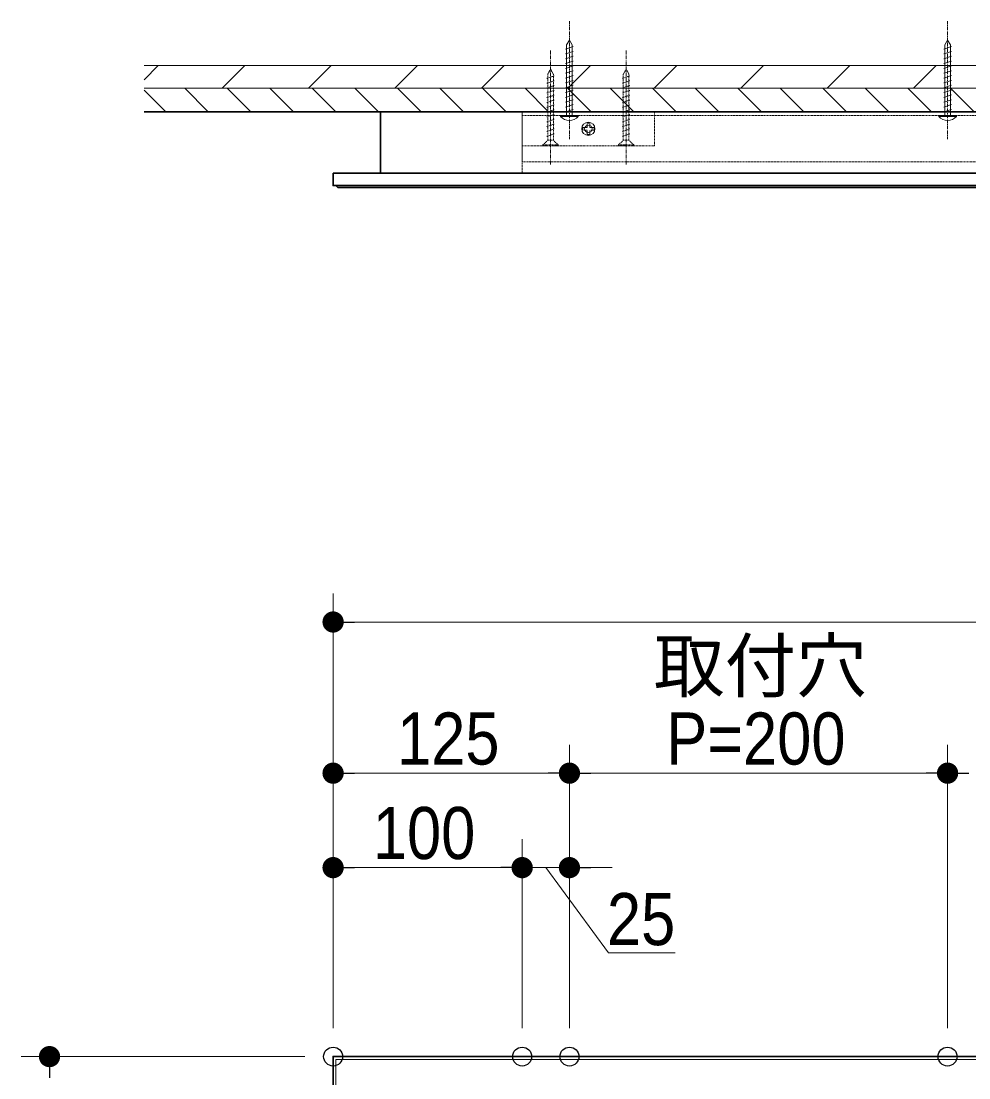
# Model space of a CAD drawing. Units: millimetres, scale not verified. Extents: x -4547 to 4547, y -2284 to 2284.
# Drawn here: x -3455 to -2953, y -611 to -52 of the extents above; entities that cross this region are included whole.
import ezdxf
from ezdxf.enums import TextEntityAlignment as Align

# ---------------------------------------------------------------- set-up
doc = ezdxf.new("R2010")
doc.units = ezdxf.units.MM
doc.header["$LTSCALE"] = 20
doc.header["$PDMODE"] = 32
doc.header["$PDSIZE"] = 10
doc.linetypes.add('USER1', pattern=[0.8, 0.5, -0.3])
doc.linetypes.add('USER2', pattern=[2.91, 1.76, -0.4, 0.35, -0.4])
for name, color, linetype, lineweight in [('0-1_3一般', 7, 'Continuous', 15), ('0-2_2寸法-2', 7, 'Continuous', 15), ('0-3_0', 7, 'Continuous', 25), ('0-5_2寸法-1', 7, 'Continuous', 15), ('0-6_2寸法-3', 7, 'Continuous', 15)]:
    doc.layers.add(name, color=color, linetype=linetype, lineweight=lineweight)
doc.layers.add('0-4_Defpoints', color=7, linetype='Continuous')
doc.styles.add('ＭＳ Ｐゴシック', font='')
doc.styles.get('ＭＳ Ｐゴシック').set_extended_font_data('MS PGothic')

# ---------------------------------------------------------------- blocks, each defined once
blk = doc.blocks.new('グループ-23')
at = {"layer": '0-1_3一般', "lineweight": 30}
blk.add_lwpolyline([(-38980, -12000), (-17000, -12000), (-17000, -24000), (-38980, -24000)], close=True, dxfattribs=at)
at = {"layer": '0-1_3一般'}
blk.add_lwpolyline([(-38950, -12030), (-17030, -12030), (-17030, -23970), (-38950, -23970)], close=True, dxfattribs=at)
blk = doc.blocks.new('_Dot')
at = {"layer": '0-3_0'}
blk.add_line((-10, 0), (-20, 0), dxfattribs=at)
for points in [[(0, 0), (-1.87, 9.82), (-0.63, 9.98)], [(0, 0), (-0.63, 9.98), (0.63, 9.98)], [(0, 0), (0.63, 9.98), (1.87, 9.82)], [(0, 0), (-10, 0), (-9.92, 1.25)], [(0, 0), (-9.92, -1.25), (-10, 0)], [(0, 0), (-9.92, 1.25), (-9.69, 2.49)], [(0, 0), (-9.69, -2.49), (-9.92, -1.25)], [(0, 0), (-9.69, 2.49), (-9.3, 3.68)], [(0, 0), (-9.3, -3.68), (-9.69, -2.49)], [(0, 0), (-9.3, 3.68), (-8.76, 4.82)], [(0, 0), (-8.76, -4.82), (-9.3, -3.68)], [(0, 0), (-8.76, 4.82), (-8.09, 5.88)], [(0, 0), (-8.09, -5.88), (-8.76, -4.82)], [(0, 0), (-8.09, 5.88), (-7.29, 6.85)], [(0, 0), (-7.29, -6.85), (-8.09, -5.88)], [(0, 0), (-7.29, 6.85), (-6.37, 7.71)], [(0, 0), (-6.37, -7.71), (-7.29, -6.85)], [(0, 0), (-6.37, 7.71), (-5.36, 8.44)], [(0, 0), (-5.36, -8.44), (-6.37, -7.71)], [(0, 0), (-5.36, 8.44), (-4.26, 9.05)], [(0, 0), (-4.26, -9.05), (-5.36, -8.44)], [(0, 0), (-4.26, 9.05), (-3.09, 9.51)], [(0, 0), (-3.09, -9.51), (-4.26, -9.05)], [(0, 0), (-3.09, 9.51), (-1.87, 9.82)], [(0, 0), (-1.87, -9.82), (-3.09, -9.51)], [(0, 0), (-0.63, -9.98), (-1.87, -9.82)], [(0, 0), (0.63, -9.98), (-0.63, -9.98)], [(0, 0), (1.87, 9.82), (3.09, 9.51)], [(0, 0), (3.09, 9.51), (4.26, 9.05)], [(0, 0), (4.26, 9.05), (5.36, 8.44)], [(0, 0), (5.36, 8.44), (6.37, 7.71)], [(0, 0), (6.37, 7.71), (7.29, 6.85)], [(0, 0), (7.29, 6.85), (8.09, 5.88)], [(0, 0), (8.09, 5.88), (8.76, 4.82)], [(0, 0), (8.76, 4.82), (9.3, 3.68)], [(0, 0), (9.3, 3.68), (9.69, 2.49)], [(0, 0), (9.69, 2.49), (9.92, 1.25)], [(0, 0), (9.92, 1.25), (10, 0)], [(0, 0), (1.87, -9.82), (0.63, -9.98)], [(0, 0), (3.09, -9.51), (1.87, -9.82)], [(0, 0), (4.26, -9.05), (3.09, -9.51)], [(0, 0), (5.36, -8.44), (4.26, -9.05)], [(0, 0), (6.37, -7.71), (5.36, -8.44)], [(0, 0), (7.29, -6.85), (6.37, -7.71)], [(0, 0), (8.09, -5.88), (7.29, -6.85)], [(0, 0), (8.76, -4.82), (8.09, -5.88)], [(0, 0), (9.3, -3.68), (8.76, -4.82)], [(0, 0), (9.69, -2.49), (9.3, -3.68)], [(0, 0), (9.92, -1.25), (9.69, -2.49)], [(0, 0), (10, 0), (9.92, -1.25)]]:
    blk.add_solid(points, dxfattribs=at)
blk = doc.blocks.new('グループ-52')
at = {"layer": '0-1_3一般', "lineweight": 5}
for p, q in [((-40980, -1660.8), (-40829.2, -1510)), ((-40154.8, -1750), (-39914.8, -1510)), ((-39240.4, -1750), (-39000.4, -1510)), ((-38326, -1750), (-38086, -1510)), ((-37411.6, -1750), (-37171.6, -1510)), ((-36497.2, -1750), (-36257.2, -1510)), ((-35582.8, -1750), (-35342.8, -1510)), ((-34668.4, -1750), (-34428.4, -1510)), ((-33754, -1750), (-33514, -1510)), ((-32839.6, -1750), (-32599.6, -1510)), ((-31925.2, -1750), (-31685.2, -1510)), ((-31010.8, -1750), (-30770.8, -1510)), ((-30096.4, -1750), (-29856.4, -1510)), ((-29182, -1750), (-28942, -1510)), ((-28267.6, -1750), (-28027.6, -1510)), ((-27353.2, -1750), (-27113.2, -1510)), ((-26438.8, -1750), (-26198.8, -1510)), ((-25524.4, -1750), (-25284.4, -1510)), ((-24610, -1750), (-24370, -1510)), ((-23695.6, -1750), (-23455.6, -1510)), ((-22781.2, -1750), (-22541.2, -1510)), ((-21866.8, -1750), (-21626.8, -1510)), ((-20952.4, -1750), (-20712.4, -1510)), ((-20038, -1750), (-19798, -1510)), ((-19123.6, -1750), (-18883.6, -1510)), ((-18209.2, -1750), (-17969.2, -1510)), ((-17294.8, -1750), (-17054.8, -1510)), ((-16380.4, -1750), (-16140.4, -1510)), ((-15466, -1750), (-15226, -1510))]:
    blk.add_line(p, q, dxfattribs=at)
at = {"layer": '0-1_3一般'}
for p, q in [((-40980, -1510), (-15000, -1510)), ((-40980, -1750), (-15000, -1750)), ((-40980, -1770), (-40750, -2000)), ((-40550, -1750), (-40300, -2000)), ((-40100, -1750), (-39850, -2000)), ((-39650, -1750), (-39400, -2000)), ((-39200, -1750), (-38950, -2000)), ((-38750, -1750), (-38500, -2000)), ((-38300, -1750), (-38050, -2000)), ((-37850, -1750), (-37600, -2000)), ((-37400, -1750), (-37150, -2000)), ((-36950, -1750), (-36700, -2000)), ((-36500, -1750), (-36250, -2000)), ((-36050, -1750), (-35800, -2000)), ((-35600, -1750), (-35350, -2000)), ((-35150, -1750), (-34900, -2000)), ((-34700, -1750), (-34450, -2000)), ((-34250, -1750), (-34000, -2000)), ((-33800, -1750), (-33550, -2000)), ((-33350, -1750), (-33100, -2000)), ((-32900, -1750), (-32650, -2000)), ((-32450, -1750), (-32200, -2000)), ((-32000, -1750), (-31750, -2000)), ((-31550, -1750), (-31300, -2000)), ((-31100, -1750), (-30850, -2000)), ((-30650, -1750), (-30400, -2000)), ((-30200, -1750), (-29950, -2000)), ((-29750, -1750), (-29500, -2000)), ((-29300, -1750), (-29050, -2000)), ((-28850, -1750), (-28600, -2000)), ((-28400, -1750), (-28150, -2000)), ((-27950, -1750), (-27700, -2000)), ((-27500, -1750), (-27250, -2000)), ((-27050, -1750), (-26800, -2000)), ((-26600, -1750), (-26350, -2000)), ((-26150, -1750), (-25900, -2000)), ((-25700, -1750), (-25450, -2000)), ((-25250, -1750), (-25000, -2000)), ((-24800, -1750), (-24550, -2000)), ((-24350, -1750), (-24100, -2000)), ((-23900, -1750), (-23650, -2000)), ((-23450, -1750), (-23200, -2000)), ((-23000, -1750), (-22750, -2000)), ((-22550, -1750), (-22300, -2000)), ((-22100, -1750), (-21850, -2000)), ((-21650, -1750), (-21400, -2000)), ((-21200, -1750), (-20950, -2000)), ((-20750, -1750), (-20500, -2000)), ((-20300, -1750), (-20050, -2000)), ((-19850, -1750), (-19600, -2000)), ((-19400, -1750), (-19150, -2000)), ((-18950, -1750), (-18700, -2000)), ((-18500, -1750), (-18250, -2000)), ((-18050, -1750), (-17800, -2000)), ((-17600, -1750), (-17350, -2000)), ((-17150, -1750), (-16900, -2000)), ((-16700, -1750), (-16450, -2000)), ((-16250, -1750), (-16000, -2000)), ((-15800, -1750), (-15550, -2000)), ((-15350, -1750), (-15100, -2000))]:
    blk.add_line(p, q, dxfattribs=at)
at = {"layer": '0-1_3一般', "lineweight": 30}
blk.add_line((-40980, -2000), (-15000, -2000), dxfattribs=at)
blk = doc.blocks.new('グループ-53')
at = {"layer": '0-1_3一般', "linetype": 'USER2'}
blk.add_line((-35880, -1350), (-35880, -2560), dxfattribs=at)
at = {"layer": '0-1_3一般', "linetype": 'USER1'}
for p, q in [((-35880, -1550), (-35910, -1602)), ((-35880, -1550), (-35850, -1602)), ((-35840, -1619.3), (-35920, -1646.6)), ((-35840, -1670.4), (-35920, -1697.7)), ((-35910, -2300), (-35910, -1602)), ((-35850, -2300), (-35850, -1602)), ((-35840, -1721.5), (-35920, -1748.8)), ((-35840, -1772.7), (-35920, -1799.9)), ((-35840, -1823.8), (-35920, -1851.1)), ((-35840, -1874.9), (-35920, -1902.2)), ((-35840, -1926), (-35920, -1953.3)), ((-35840, -1977.1), (-35920, -2004.4)), ((-35840, -2028.3), (-35920, -2055.5)), ((-35840, -2079.4), (-35920, -2106.7)), ((-35840, -2130.5), (-35920, -2157.8)), ((-35840, -2181.6), (-35920, -2208.9)), ((-35840, -2232.8), (-35920, -2260)), ((-35960, -2350), (-35910, -2300)), ((-35960, -2360), (-35960, -2350)), ((-35960, -2350), (-35800, -2350)), ((-35960, -2360), (-35800, -2360)), ((-35800, -2360), (-35800, -2350))]:
    blk.add_line(p, q, dxfattribs=at)
blk.add_lwpolyline([(-35800, -2350), (-35850, -2300), (-35910, -2300)], dxfattribs=at)
blk = doc.blocks.new('グループ-54')
at = {"layer": '0-1_3一般', "linetype": 'USER2'}
blk.add_line((-36680, -1350), (-36680, -2560), dxfattribs=at)
at = {"layer": '0-1_3一般', "linetype": 'USER1'}
for p, q in [((-36680, -1550), (-36710, -1602)), ((-36680, -1550), (-36650, -1602)), ((-36640, -1619.3), (-36720, -1646.6)), ((-36640, -1670.4), (-36720, -1697.7)), ((-36710, -2300), (-36710, -1602)), ((-36650, -2300), (-36650, -1602)), ((-36640, -1721.5), (-36720, -1748.8)), ((-36640, -1772.7), (-36720, -1799.9)), ((-36640, -1823.8), (-36720, -1851.1)), ((-36640, -1874.9), (-36720, -1902.2)), ((-36640, -1926), (-36720, -1953.3)), ((-36640, -1977.1), (-36720, -2004.4)), ((-36640, -2028.3), (-36720, -2055.5)), ((-36640, -2079.4), (-36720, -2106.7)), ((-36640, -2130.5), (-36720, -2157.8)), ((-36640, -2181.6), (-36720, -2208.9)), ((-36640, -2232.8), (-36720, -2260)), ((-36760, -2350), (-36710, -2300)), ((-36760, -2360), (-36760, -2350)), ((-36760, -2350), (-36600, -2350)), ((-36760, -2360), (-36600, -2360)), ((-36600, -2360), (-36600, -2350))]:
    blk.add_line(p, q, dxfattribs=at)
blk.add_lwpolyline([(-36600, -2350), (-36650, -2300), (-36710, -2300)], dxfattribs=at)
blk = doc.blocks.new('グループ-55')
at = {"layer": '0-1_3一般'}
for p, q in [((-36294, -2120), (-36266, -2120)), ((-36340, -2194), (-36340, -2166)), ((-36340, -2166), (-36294, -2166)), ((-36266, -2166), (-36220, -2166)), ((-36220, -2194), (-36220, -2166)), ((-36294, -2240), (-36266, -2240))]:
    blk.add_line(p, q, dxfattribs=at)
at = {"layer": '0-1_3一般', "linetype": 'USER2'}
for p, q in [((-36294, -2166), (-36294, -2120)), ((-36266, -2166), (-36266, -2120)), ((-36294, -2194), (-36340, -2194)), ((-36294, -2240), (-36294, -2194)), ((-36266, -2240), (-36266, -2194)), ((-36220, -2194), (-36266, -2194))]:
    blk.add_line(p, q, dxfattribs=at)
at = {"layer": '0-1_3一般'}
for radius in [70, 40]:
    blk.add_circle((-36280, -2180), radius, dxfattribs=at)
blk = doc.blocks.new('グループ-56')
at = {"layer": '0-1_3一般', "linetype": 'USER1'}
blk.add_lwpolyline([(-36980, -2000), (-35580, -2000), (-35580, -2360), (-36980, -2360)], close=True, dxfattribs=at)
at = {"layer": '0-1_3一般'}
for name in ['グループ-54', 'グループ-53', 'グループ-55']:
    blk.add_blockref(name, (0, 0), dxfattribs=at)
blk = doc.blocks.new('グループ-57')
at = {"layer": '0-1_3一般', "lineweight": 30}
for points in [[(-38480, -2000), (-17500, -2000), (-17500, -2650), (-38480, -2650)], [(-38980, -2650), (-17000, -2650), (-17000, -2780), (-38980, -2780)]]:
    blk.add_lwpolyline(points, close=True, dxfattribs=at)
blk.add_lwpolyline([(-38950, -2780), (-38930, -2800), (-17050, -2800), (-17030, -2780)], dxfattribs=at)
blk = doc.blocks.new('グループ-58')
at = {"layer": '0-1_3一般', "linetype": 'USER1'}
blk.add_line((-36980, -2040), (-19000, -2040), dxfattribs=at)
blk.add_lwpolyline([(-36980, -2528.3), (-36980, -2000), (-19000, -2000), (-19000, -2528.3)], close=True, dxfattribs=at)
blk = doc.blocks.new('グループ-59')
at = {"layer": '0-1_3一般', "linetype": 'USER1'}
blk.add_lwpolyline([(-36980, -2000), (-19000, -2000), (-19000, -2650), (-36980, -2650)], close=True, dxfattribs=at)
at = {"layer": '0-1_3一般'}
blk.add_blockref('グループ-58', (0, 0), dxfattribs=at)
blk = doc.blocks.new('グループ-64')
at = {"layer": '0-1_3一般', "linetype": 'USER2'}
blk.add_line((-36480, -1040), (-36480, -2290), dxfattribs=at)
at = {"layer": '0-1_3一般'}
for p, q in [((-36440, -1309.3), (-36520, -1336.6)), ((-36480, -1240), (-36510, -1292)), ((-36510, -2040), (-36510, -1292)), ((-36480, -1240), (-36450, -1292)), ((-36450, -2040), (-36450, -1292)), ((-36440, -1360.4), (-36520, -1387.7)), ((-36440, -1411.5), (-36520, -1438.8)), ((-36440, -1462.7), (-36520, -1489.9)), ((-36440, -1513.8), (-36520, -1541.1)), ((-36440, -1564.9), (-36520, -1592.2)), ((-36440, -1616), (-36520, -1643.3)), ((-36440, -1667.1), (-36520, -1694.4)), ((-36440, -1718.3), (-36520, -1745.5)), ((-36440, -1769.4), (-36520, -1796.7)), ((-36440, -1820.5), (-36520, -1847.8)), ((-36440, -1871.6), (-36520, -1898.9)), ((-36440, -1922.8), (-36520, -1950)), ((-36440, -1973.9), (-36520, -2001.2)), ((-36574, -2040), (-36386, -2040)), ((-36574, -2050), (-36574, -2040)), ((-36574, -2050), (-36386, -2050)), ((-36386, -2050), (-36386, -2040))]:
    blk.add_line(p, q, dxfattribs=at)
blk.add_arc((-36480, -1959.6), 130.4, 223.8974, 316.1026, dxfattribs=at)
blk = doc.blocks.new('グループ-65')
at = {"layer": '0-1_3一般', "linetype": 'USER2'}
blk.add_line((-32480, -1040), (-32480, -2290), dxfattribs=at)
at = {"layer": '0-1_3一般'}
for p, q in [((-32440, -1309.3), (-32520, -1336.6)), ((-32480, -1240), (-32510, -1292)), ((-32510, -2040), (-32510, -1292)), ((-32480, -1240), (-32450, -1292)), ((-32450, -2040), (-32450, -1292)), ((-32440, -1360.4), (-32520, -1387.7)), ((-32440, -1411.5), (-32520, -1438.8)), ((-32440, -1462.7), (-32520, -1489.9)), ((-32440, -1513.8), (-32520, -1541.1)), ((-32440, -1564.9), (-32520, -1592.2)), ((-32440, -1616), (-32520, -1643.3)), ((-32440, -1667.1), (-32520, -1694.4)), ((-32440, -1718.3), (-32520, -1745.5)), ((-32440, -1769.4), (-32520, -1796.7)), ((-32440, -1820.5), (-32520, -1847.8)), ((-32440, -1871.6), (-32520, -1898.9)), ((-32440, -1922.8), (-32520, -1950)), ((-32440, -1973.9), (-32520, -2001.2)), ((-32574, -2040), (-32386, -2040)), ((-32574, -2050), (-32574, -2040)), ((-32574, -2050), (-32386, -2050)), ((-32386, -2050), (-32386, -2040))]:
    blk.add_line(p, q, dxfattribs=at)
blk.add_arc((-32480, -1959.6), 130.4, 223.8974, 316.1026, dxfattribs=at)
blk = doc.blocks.new('グループ-66')
at = {"layer": '0-1_3一般', "linetype": 'USER2'}
blk.add_line((-19500, -1040), (-19500, -2290), dxfattribs=at)
at = {"layer": '0-1_3一般'}
for p, q in [((-19460, -1309.3), (-19540, -1336.6)), ((-19500, -1240), (-19530, -1292)), ((-19530, -2040), (-19530, -1292)), ((-19500, -1240), (-19470, -1292)), ((-19470, -2040), (-19470, -1292)), ((-19460, -1360.4), (-19540, -1387.7)), ((-19460, -1411.5), (-19540, -1438.8)), ((-19460, -1462.7), (-19540, -1489.9)), ((-19460, -1513.8), (-19540, -1541.1)), ((-19460, -1564.9), (-19540, -1592.2)), ((-19460, -1616), (-19540, -1643.3)), ((-19460, -1667.1), (-19540, -1694.4)), ((-19460, -1718.3), (-19540, -1745.5)), ((-19460, -1769.4), (-19540, -1796.7)), ((-19460, -1820.5), (-19540, -1847.8)), ((-19460, -1871.6), (-19540, -1898.9)), ((-19460, -1922.8), (-19540, -1950)), ((-19460, -1973.9), (-19540, -2001.2)), ((-19594, -2040), (-19406, -2040)), ((-19594, -2050), (-19594, -2040)), ((-19594, -2050), (-19406, -2050)), ((-19406, -2050), (-19406, -2040))]:
    blk.add_line(p, q, dxfattribs=at)
blk.add_arc((-19500, -1959.6), 130.4, 223.8974, 316.1026, dxfattribs=at)
blk = doc.blocks.new('グループ-67')
at = {"layer": '0-1_3一般', "linetype": 'USER2'}
blk.add_line((-23500, -1040), (-23500, -2290), dxfattribs=at)
at = {"layer": '0-1_3一般'}
for p, q in [((-23460, -1309.3), (-23540, -1336.6)), ((-23500, -1240), (-23530, -1292)), ((-23530, -2040), (-23530, -1292)), ((-23500, -1240), (-23470, -1292)), ((-23470, -2040), (-23470, -1292)), ((-23460, -1360.4), (-23540, -1387.7)), ((-23460, -1411.5), (-23540, -1438.8)), ((-23460, -1462.7), (-23540, -1489.9)), ((-23460, -1513.8), (-23540, -1541.1)), ((-23460, -1564.9), (-23540, -1592.2)), ((-23460, -1616), (-23540, -1643.3)), ((-23460, -1667.1), (-23540, -1694.4)), ((-23460, -1718.3), (-23540, -1745.5)), ((-23460, -1769.4), (-23540, -1796.7)), ((-23460, -1820.5), (-23540, -1847.8)), ((-23460, -1871.6), (-23540, -1898.9)), ((-23460, -1922.8), (-23540, -1950)), ((-23460, -1973.9), (-23540, -2001.2)), ((-23594, -2040), (-23406, -2040)), ((-23594, -2050), (-23594, -2040)), ((-23594, -2050), (-23406, -2050)), ((-23406, -2050), (-23406, -2040))]:
    blk.add_line(p, q, dxfattribs=at)
blk.add_arc((-23500, -1959.6), 130.4, 223.8974, 316.1026, dxfattribs=at)
blk = doc.blocks.new('グループ-68')
at = {"layer": '0-1_3一般'}
for name in ['グループ-64', 'グループ-65', 'グループ-67', 'グループ-66']:
    blk.add_blockref(name, (0, 0), dxfattribs=at)
blk = doc.blocks.new('グループ-69')
at = {"layer": '0-1_3一般'}
for name in ['グループ-68', 'グループ-56', 'グループ-52', 'グループ-57', 'グループ-59']:
    blk.add_blockref(name, (0, 0), dxfattribs=at)

msp = doc.modelspace()

# ---------------------------------------------------------------- linework, layer by layer
at = {"layer": '0-2_2寸法-2'}
for p, q in [((-3189.63, -585), (-3189.63, -485)), ((-3164.63, -585), (-3164.63, -485)), ((-3200.88, -500), (-3212.14, -500)), ((-3164.63, -500), (-3189.63, -500)), ((-3153.37, -500), (-3142.11, -500))]:
    msp.add_line(p, q, dxfattribs=at)
msp.add_lwpolyline([(-3108.77, -545), (-3143.93, -545), (-3177.13, -500)], dxfattribs=at)
at = {"layer": '0-4_Defpoints'}
for p in [(-3289.63, -370), (-3289.63, -450), (-3164.63, -450), (-2964.63, -450), (-3289.63, -500), (-3189.63, -500), (-3164.63, -500), (-3289.63, -600), (-3189.63, -600), (-3164.63, -600), (-2964.63, -600)]:
    msp.add_point(p, dxfattribs=at)
at = {"layer": '0-5_2寸法-1'}
for p, q in [((-3289.63, -435), (-3289.63, -355)), ((-2201.88, -370), (-3278.37, -370)), ((-3289.63, -485), (-3289.63, -435)), ((-3164.63, -485), (-3164.63, -435)), ((-3164.63, -485), (-3164.63, -435)), ((-2964.63, -585), (-2964.63, -435)), ((-2964.63, -585), (-2964.63, -435)), ((-3278.37, -450), (-3175.88, -450)), ((-3153.37, -450), (-2975.88, -450)), ((-3289.63, -585), (-3289.63, -485)), ((-3189.63, -585), (-3189.63, -485)), ((-3200.88, -500), (-3278.37, -500)), ((-3304.63, -600), (-3454.63, -600))]:
    msp.add_line(p, q, dxfattribs=at)

# ---------------------------------------------------------------- block references
at = {"layer": '0-1_3一般', "xscale": 0.05, "yscale": 0.05}
for name in ['グループ-69', 'グループ-23']:
    msp.add_blockref(name, (-1340.63, 0), dxfattribs=at)
at = {"layer": '0-2_2寸法-2', "xscale": 0.5627563, "yscale": 0.5627563}
msp.add_blockref('_Dot', (-3189.63, -500), dxfattribs=at)
at = {"layer": '0-2_2寸法-2', "xscale": 0.5627563, "yscale": 0.5627563, "rotation": 180}
msp.add_blockref('_Dot', (-3164.63, -500), dxfattribs=at)
at = {"layer": '0-5_2寸法-1', "xscale": 0.5627563, "yscale": 0.5627563}
for p, rotation in [((-3289.63, -370), 180), ((-3289.63, -450), 180), ((-3164.63, -450), 180), ((-2964.63, -450), 180), ((-3289.63, -500), 180), ((-3439.63, -600), 90)]:
    msp.add_blockref('_Dot', p, dxfattribs=dict(at, rotation=rotation))
for p in [(-3164.63, -450), (-2964.63, -450), (-3189.63, -500)]:
    msp.add_blockref('_Dot', p, dxfattribs=at)

# ---------------------------------------------------------------- texts
at = {"layer": '0-2_2寸法-2', "style": 'ＭＳ Ｐゴシック', "width": 0.9}
msp.add_text('25', height=27.57, dxfattribs=at).set_placement((-3144.79, -549.29), align=Align.BOTTOM_LEFT)
at = {"layer": '0-5_2寸法-1', "style": 'ＭＳ Ｐゴシック', "width": 0.9}
for s, p in [('125', (-3255.79, -453.72)), ('P=200', (-3113.4, -453.72)), ('100', (-3268.58, -503.72))]:
    msp.add_text(s, height=27.57, dxfattribs=at).set_placement(p, align=Align.BOTTOM_LEFT)
at = {"layer": '0-6_2寸法-3', "style": 'ＭＳ Ｐゴシック'}
msp.add_text('取付穴', height=27.57, dxfattribs=at).set_placement((-3120.1, -415.12), align=Align.BOTTOM_LEFT)

doc.saveas('drawing.dxf')
